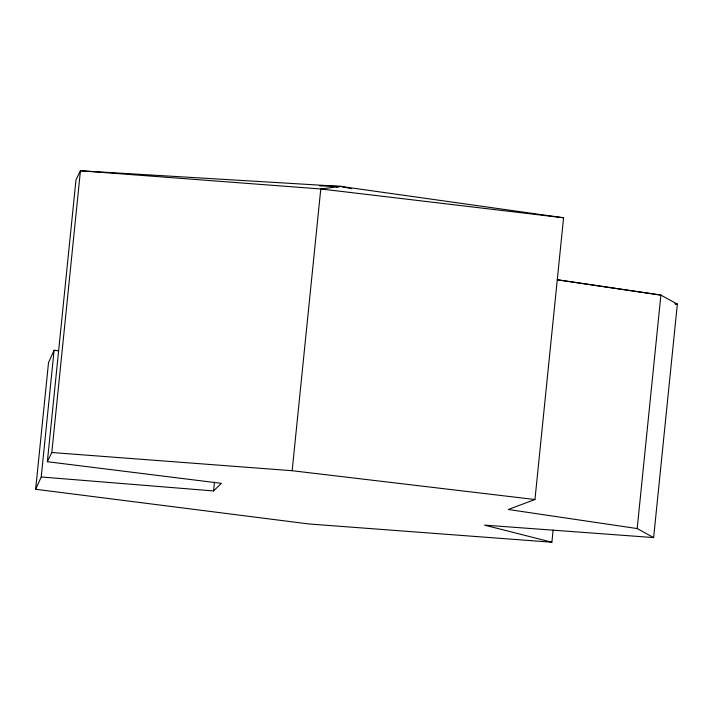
<?xml version="1.0" encoding="UTF-8"?>
<svg xmlns="http://www.w3.org/2000/svg" width="713" height="713" viewBox="0 0 713 713"><rect width="100%" height="100%" fill="white"/><g stroke="black" fill="none" stroke-linecap="round" stroke-linejoin="round"><path stroke-width="1.07" d="M35.65 489.278L48.52 362.623L54.09 350.324L58.519 350.68L54.09 350.324L41.229 476.979L35.65 489.278L308.934 523.966L551.88 542.228L553.11 530.115M41.229 476.979L213.561 490.936L221.351 483.343L47.352 461.712L75.97 179.97L80.435 170.772L340.689 186.405L563.573 217.777L534.955 499.519L508.289 509.492L637.181 528.565L653.634 537.584L677.35 304.13L660.898 295.102L557.343 279.781M47.352 461.712L51.817 452.514L80.435 170.772L320.779 188.972L563.573 217.777M213.561 490.936L214.453 482.122M51.817 452.514L292.161 470.714L320.779 188.972L340.689 186.405L351.589 188.704M637.181 528.565L660.898 295.102L557.682 279.844M336.322 187.136L340.689 186.405L319.558 185.888M675.14 303.961L677.35 304.13L675.166 303.738M653.634 537.584L484.483 525.116L551.88 542.228M292.161 470.714L534.955 499.519"/></g></svg>
